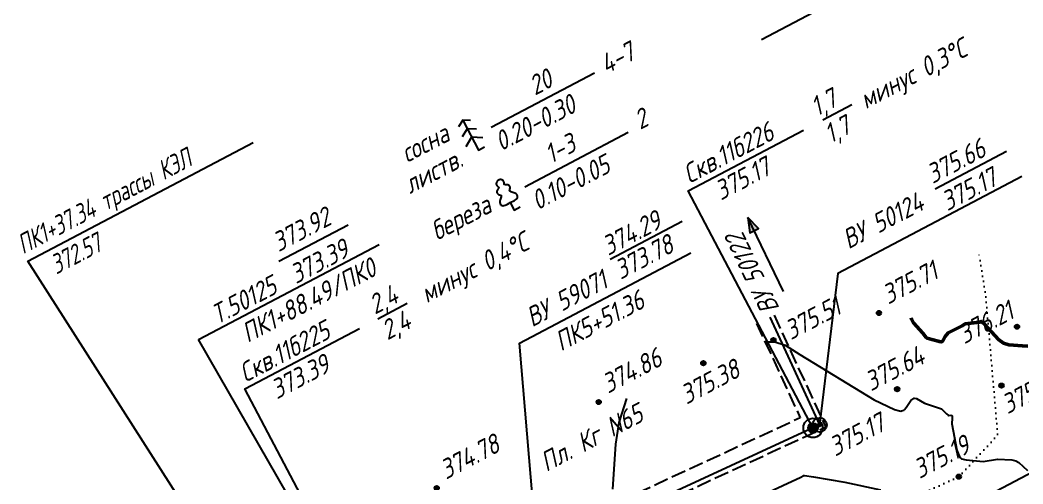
# Model space of a CAD drawing. Extents: x 1519576 to 1520221, y 2185176 to 2185962.
# Drawn here: x 1519584.4 to 1519792.6, y 2185484.9 to 2185581.2 of the extents above; entities that cross this region are included whole.
import ezdxf
from ezdxf.enums import TextEntityAlignment as Align

# ---------------------------------------------------------------- set-up
doc = ezdxf.new("R2010")
doc.units = 0
doc.linetypes.add('ИИDash_30_10', pattern=[4, 3, -1])
doc.linetypes.add('ИИDot', pattern=[1, 0, -1])
for name, color, linetype, lineweight in [('ИИ_ГЕОПУНКТ_025', 7, 'Continuous', 25), ('ИИ_КОНТУР_025', 7, 'ИИDot', 25), ('ИИ_ОТМЕТКА_025', 7, 'Continuous', 25), ('ИИ_ПИКЕТАЖ_025', 7, 'Continuous', 25), ('ИИ_ПЛОЩАДКА_025', 7, 'Continuous', 25), ('ИИ_РЕЛЬЕФ_025', 34, 'Continuous', 25), ('ИИ_РЕЛЬЕФ_050', 34, 'Continuous', 50), ('ИИ_СКВАЖИНА_025', 7, 'Continuous', 25), ('ИИ_ТЕКСТ_025', 7, 'Continuous', 25), ('ИИ_ТРАССА_АД_025', 1, 'Continuous', 25), ('ИИ_УГОДЬЯ_025', 7, 'Continuous', 25)]:
    doc.layers.add(name, color=color, linetype=linetype, lineweight=lineweight)
doc.styles.add('VNIPISIMPLEXCUR', font='simplex.shx', dxfattribs={"width": 0.8, "oblique": 15})

# ---------------------------------------------------------------- blocks, each defined once
blk = doc.blocks.new('PICKET')
at = {"color": 0, "linetype": 'Continuous', "lineweight": 25}
for p, q in [((-0.2299999999999898, 0), (0.2299999999999898, 0)), ((0, 0.2299999999999898), (0, -0.2299999999999898))]:
    blk.add_line(p, q, dxfattribs=at)
blk.add_circle((0, 0), 0.23, dxfattribs=at)
at = {"color": 0, "linetype": 'Continuous', "style": 'VNIPISIMPLEXCUR', "oblique": 15, "width": 0.8}
blk.add_attdef('OTMETKA', (1.25, 0.3000000000000114), '', height=2, dxfattribs=at)
at = {"color": 8, "linetype": 'Continuous', "style": 'VNIPISIMPLEXCUR', "oblique": 15, "width": 0.8, "flags": 1}
blk.add_attdef('NOMER', (1.25, -2.699999999999989), '', height=2, dxfattribs=at)
blk = doc.blocks.new('ИИ050052Р')
at = {"linetype": 'Continuous', "lineweight": 25}
h = blk.add_hatch(color=0, dxfattribs=at)
edge = h.paths.add_edge_path()
edge.add_arc((0, 0), 0.15, 0, 360)
at = {"color": 0, "linetype": 'Continuous', "lineweight": 25}
for radius in [0.75, 0.15]:
    blk.add_circle((0, 0), radius, dxfattribs=at)
at = {"color": 0, "linetype": 'Continuous', "style": 'VNIPISIMPLEXCUR', "oblique": 15, "width": 0.8}
for tag, p in [('CENTRE', (1.449999999999999, 0.6999999999999993)), ('HEIGHT', (1.449999999999999, -2.699999999999999))]:
    blk.add_attdef(tag, p, '', height=2, dxfattribs=at)
for tag, p in [('NUMBER', (-2, -1)), ('STATIONING', (-2, -4.399999999999999)), ('ALPHA', (-2, -7.799999999999999))]:
    blk.add_attdef(tag, text='', height=2, dxfattribs=at).set_placement(p, align=Align.RIGHT)
at = {"color": 253, "linetype": 'Continuous', "style": 'VNIPISIMPLEXCUR', "oblique": 15, "width": 0.8, "flags": 1}
blk.add_attdef('NOTE', text='', height=1.6, dxfattribs=at).set_placement((-2, -10.8), align=Align.RIGHT)
blk = doc.blocks.new('ИИ053672А')
at = {"color": 0, "linetype": 'Continuous'}
for points in [[(0.6999999999999886, 3.095854811567278), (0, 3.5), (-0.6999999999999886, 3.095854811567278)], [(0, 3.5), (0, 0), (0.6999999999999886, 0)], [(0.8499999999999943, 2.009252271188814), (0, 2.5), (-0.8499999999999943, 2.009252271188814)], [(1, 0.9226497308103774), (0, 1.5), (-1, 0.9226497308103774)]]:
    blk.add_lwpolyline(points, dxfattribs=at)
at = {"color": 0, "linetype": 'Continuous', "style": 'VNIPISIMPLEXCUR', "oblique": 15, "width": 0.8}
blk.add_attdef('RACE1', text='', height=2, dxfattribs=at).set_placement((-2, 2.25), align=Align.RIGHT)
blk.add_attdef('HEIGHT', (2, 2.25), '', height=2, dxfattribs=at)
blk.add_attdef('DISTANCE', text='', height=2, dxfattribs=at).set_placement((8.5, 1.75), align=Align.MIDDLE_LEFT)
blk.add_attdef('RACE2', text='', height=2, dxfattribs=at).set_placement((-2, 1.25), align=Align.TOP_RIGHT)
blk.add_attdef('THICKNESS', text='', height=2, dxfattribs=at).set_placement((2, 1.25), align=Align.TOP_LEFT)
blk = doc.blocks.new('ИИ053671А')
at = {"color": 0, "linetype": 'Continuous'}
blk.add_lwpolyline([(2.842170943040401e-14, 0.8750000000000284), (0.1292567822588353, 0.8756080887553992), (0.3415997907392239, 0.8782168807356356), (0.4788083263634064, 0.8823746595689954), (0.6143879060190898, 0.8906418129354279), (0.7262189510025223, 0.9067127492079408), (0.8160750214740347, 0.9396175526892137), (0.9057790326208135, 0.9996045198906813), (0.956422555718234, 1.070600264657173), (0.9827638507509278, 1.151426594254559), (0.991210298844635, 1.231118472896327), (0.9860700220230569, 1.294854392530993), (0.9634831801069481, 1.378953432607318), (0.9323210758931282, 1.445168600270307), (0.8836559673219426, 1.515700676288759), (0.7984563026619469, 1.610387730445467), (0.7187384079974777, 1.692069664750392), (0.6460987342552187, 1.766189593297327), (0.5749493618326937, 1.841836455280827), (0.5363329958647114, 1.889244753246885), (0.5114359620509106, 1.929006643158857), (0.5006366810571876, 1.967097262830549), (0.5039514654429809, 1.991800742639469), (0.5175522263563153, 2.01711514844618), (0.5453744666336036, 2.049165111846548), (0.6077795278907558, 2.115146318508522), (0.6792466809057203, 2.198204465518558), (0.732366692737429, 2.29000879391063), (0.7452896204910644, 2.372132914612564), (0.7362023130651778, 2.443568953883812), (0.7088512864482936, 2.515301334592777), (0.671681491046229, 2.575456647107586), (0.6331380926943098, 2.616981879101786), (0.5962542689768782, 2.6459710991723), (0.5477870083770711, 2.677633313849356), (0.4951866275403631, 2.709259718047491), (0.4084005061678795, 2.760079965589028), (0.3632465574419541, 2.789113777764726), (0.3360413181066804, 2.812137531771413), (0.3235261357998525, 2.830795738574494), (0.3210209857300867, 2.845815753700549), (0.3248469687403031, 2.865486526086386), (0.3352447482276375, 2.889736235544291), (0.3532625510467824, 2.927970005041431), (0.3716711113462168, 2.967967027527294), (0.3995007365032279, 3.034010410717542), (0.4131241189407433, 3.103270628392579), (0.4116854763112201, 3.189856887864835), (0.3979666930105736, 3.246864065597094), (0.3627384990570874, 3.319179072215377), (0.3203411401708536, 3.376830963065402), (0.284266874543448, 3.413852693615951), (0.2462006436543902, 3.444124517134014), (0.1813920728796461, 3.475881346327668), (0.1252735239908702, 3.489262622025706), (0.0703465353793149, 3.496363185705718), (0, 3.5), (-0.0703465353793149, 3.496363185705718), (-0.1252735239908702, 3.489262622025706), (-0.1813920728796461, 3.475881346327668), (-0.2462006436543902, 3.444124517134014), (-0.284266874543448, 3.413852693615951), (-0.3203411401708536, 3.376830963065402), (-0.3627384990570874, 3.319179072215377), (-0.3979666930105736, 3.246864065597094), (-0.4116854763112201, 3.189856887864835), (-0.4131241189407433, 3.103270628392579), (-0.3995007365032279, 3.034010410717542), (-0.3716711113462168, 2.967967027527294), (-0.3532625510467824, 2.927970005041431), (-0.3352447482276375, 2.889736235544291), (-0.3248469687403031, 2.865486526086386), (-0.3210209857300867, 2.845815753700549), (-0.3235261357998525, 2.830795738574494), (-0.3360413181066804, 2.812137531771413), (-0.3632465574419541, 2.789113777764726), (-0.4084005061678795, 2.760079965589028), (-0.4951866275403631, 2.709259718047491), (-0.5477870083770711, 2.677633313849356), (-0.5962542689768782, 2.6459710991723), (-0.6331380926943098, 2.616981879101786), (-0.671681491046229, 2.575456647107586), (-0.7088512864482936, 2.515301334592777), (-0.7362023130651778, 2.443568953883812), (-0.7452896204910644, 2.372132914612564), (-0.732366692737429, 2.29000879391063), (-0.6792466809057203, 2.198204465518558), (-0.6077795278907558, 2.115146318508522), (-0.5453744666336036, 2.049165111846548), (-0.5175522263563153, 2.01711514844618), (-0.5039514654429809, 1.991800742639469), (-0.5006366810571876, 1.967097262830549), (-0.5114359620509106, 1.929006643158857), (-0.5363329958647114, 1.889244753246885), (-0.5749493618326937, 1.841836455280827), (-0.6460987342552187, 1.766189593297327), (-0.7187384079974777, 1.692069664750392), (-0.7984563026619469, 1.610387730445467), (-0.8836559673219426, 1.515700676288759), (-0.9323210758931282, 1.445168600270307), (-0.9634831801069481, 1.378953432607318), (-0.9860700220230569, 1.294854392530993), (-0.991210298844635, 1.231118472896327), (-0.9827638507509278, 1.151426594254559), (-0.956422555718234, 1.070600264657173), (-0.9057790326208135, 0.9996045198906813), (-0.8160750214740347, 0.9396175526892137), (-0.7262189510025223, 0.9067127492079408), (-0.6143879060190898, 0.8906418129354279), (-0.4788083263634064, 0.8823746595689954), (-0.3415997907392239, 0.8782168807356356), (-0.1292567822588353, 0.8756080887553992)], close=True, dxfattribs=at)
blk.add_lwpolyline([(0, 0.8750000000000284), (0, 0), (0.6999999999999886, 0)], dxfattribs=at)
at = {"color": 0, "linetype": 'Continuous', "style": 'VNIPISIMPLEXCUR', "oblique": 15, "width": 0.8}
blk.add_attdef('RACE1', text='', height=2, dxfattribs=at).set_placement((-2, 2.25), align=Align.RIGHT)
blk.add_attdef('HEIGHT', (2, 2.25), '', height=2, dxfattribs=at)
blk.add_attdef('DISTANCE', text='', height=2, dxfattribs=at).set_placement((8.5, 1.75), align=Align.MIDDLE_LEFT)
blk.add_attdef('RACE2', text='', height=2, dxfattribs=at).set_placement((-2, 1.25), align=Align.TOP_RIGHT)
blk.add_attdef('THICKNESS', text='', height=2, dxfattribs=at).set_placement((2, 1.25), align=Align.TOP_LEFT)
blk = doc.blocks.new('ИИ25001')
at = {"linetype": 'Continuous'}
h = blk.add_hatch(color=0, dxfattribs=at)
edge = h.paths.add_edge_path()
edge.add_arc((0, 0), 0.5, 0, 360)
at = {"color": 0, "linetype": 'Continuous'}
for radius in [1, 0.5]:
    blk.add_circle((0, 0), radius, dxfattribs=at)
at = {"color": 0, "style": 'VNIPISIMPLEXCUR', "oblique": 15, "width": 0.8}
for tag, p in [('NUMBER', (2, 0.6999999999999887)), ('STS', (14.21830956713089, 0.6999999999999887)), ('EGWL', (38.31670607307356, 0.6999999999999887)), ('TFS', (19.07851403860371, -1)), ('HEIGHT', (2, -2.699999999999988)), ('FS', (14.21830956713089, -2.700000000000002)), ('AGWL', (36.59421987173639, -2.700000000000002))]:
    blk.add_attdef(tag, p, '', height=2, dxfattribs=at)
at = {"color": 253, "style": 'VNIPISIMPLEXCUR', "oblique": 15, "width": 0.8, "flags": 1}
for tag, p in [('DATE', (-2.5, -0.8000000000000113)), ('NOTE1', (-2.5, -3.200000000000017)), ('NOTE2', (-2.5, -5.600000000000022))]:
    blk.add_attdef(tag, text='', height=1.6, dxfattribs=at).set_placement(p, align=Align.RIGHT)
blk = doc.blocks.new('ИИ15008')
at = {"linetype": 'Continuous', "lineweight": 25}
blk.add_hatch(color=0, dxfattribs=at).paths.add_polyline_path([(0, 0), (1.5, -0.5000000000000002), (1.5, 0.4999999999999998)])
at = {"color": 0, "linetype": 'Continuous', "lineweight": 25}
blk.add_lwpolyline([(0, 0), (1.5, -0.5000000000000002), (1.5, 0.4999999999999998)], close=True, dxfattribs=at)
blk.add_lwpolyline([(8.5, -9.992007221626409e-16), (0, 0)], dxfattribs=at)
blk = doc.blocks.new('*U27')
at = {"color": 0, "linetype": 'ByBlock', "lineweight": -2}
for points in [[(-1.27523372416417, 35.22596432642832), (19.93932483142105, 35.22596432642832)], [(0, 0), (-1.27523372416417, 35.22596432642832)]]:
    blk.add_lwpolyline(points, dxfattribs=at)
blk = doc.blocks.new('*U38')
at = {"color": 0, "linetype": 'ByBlock', "lineweight": -2}
for points in [[(-12.89187211707684, 33.39100948478967), (-66.98123116822441, 33.39100948478967)], [(-12.89187211707684, 25.39100948478966), (-12.89187211707684, 33.39100948478966)], [(-12.89187211707684, 29.39100948478967), (-66.98123116822441, 29.39100948478967)], [(-12.89187211707684, 25.39100948478966), (-66.98123116822441, 25.39100948478966)], [(0, 0), (-12.89187211707684, 25.39100948478966)]]:
    blk.add_lwpolyline(points, dxfattribs=at)
blk = doc.blocks.new('ИИ15002')
at = {"linetype": 'Continuous', "lineweight": 25}
h = blk.add_hatch(color=0, dxfattribs=at)
edge = h.paths.add_edge_path()
edge.add_arc((0, 0), 0.3, 0, 360)
at = {"color": 0, "linetype": 'Continuous', "lineweight": 25}
blk.add_circle((0, 0), 0.3, dxfattribs=at)
at = {"color": 0, "linetype": 'Continuous', "style": 'VNIPISIMPLEXCUR', "oblique": 15, "width": 0.8}
blk.add_attdef('STATIONING', (1, 1.3), '', height=2, rotation=90, dxfattribs=at)
at = {"color": 7, "linetype": 'Continuous', "style": 'VNIPISIMPLEXCUR', "oblique": 15, "width": 0.8}
blk.add_attdef('HEIGHT', text='', height=2, dxfattribs=at).set_placement((0, -1.3), align=Align.TOP_CENTER)

msp = doc.modelspace()

# ---------------------------------------------------------------- linework, layer by layer
at = {"layer": 'ИИ_ГЕОПУНКТ_025'}
for points in [[(1519774.371607127, 2185546.191047451), (1519789.199556775, 2185554.003752016)], [(1519792.359480535, 2185548.737600493), (1519754.177369167, 2185528.619811931), (1519750.34, 2185497.14)], [(1519706.866641176, 2185531.580148796), (1519721.850908648, 2185539.475215725)], [(1519638.075872381, 2185531.134698794), (1519652.491950498, 2185538.730392198)]]:
    msp.add_lwpolyline(points, dxfattribs=at)
at = {"layer": 'ИИ_ГЕОПУНКТ_025', "elevation": 373.78}
msp.add_lwpolyline([(1519694.800000001, 2185434.73), (1519688.054856828, 2185514.155916501), (1519723.602338084, 2185532.885543705)], dxfattribs=at)
at = {"layer": 'ИИ_КОНТУР_025', "elevation": 370.72, "flags": 128}
msp.add_lwpolyline([(1519639.251255245, 2185421.260156659), (1519655.243530729, 2185429.733882477), (1519673.75186655, 2185439.480677084), (1519688.958436694, 2185443.239070953), (1519704.263012063, 2185454.14875806), (1519722.867837252, 2185462.662187433), (1519739.644640784, 2185468.314351907), (1519779.26668405, 2185486.390429674), (1519787.343564, 2185495.05182029), (1519784.85, 2185524.01), (1519783.405533949, 2185532.932806968)], dxfattribs=at)
at = {"layer": 'ИИ_ПИКЕТАЖ_025', "elevation": 372.57}
msp.add_lwpolyline([(1519659.39337194, 2185416.07429249), (1519585.94682576, 2185531.138300829), (1519632.773837696, 2185555.81100465)], dxfattribs=at)
at = {"layer": 'ИИ_ПЛОЩАДКА_025'}
msp.add_lwpolyline([(1519739.998443869, 2185519.489883213), (1519750.34, 2185497.14), (1519656.51, 2185453.73), (1519628.883710206, 2185440.940530135)], dxfattribs=at)
at = {"layer": 'ИИ_РЕЛЬЕФ_025'}
for points, elevation in [([(1519739.660443754, 2185514.391413307), (1519741.0772561, 2185514.390204975), (1519743.191553697, 2185513.731222634), (1519746.293845347, 2185511.7438479), (1519761.669772815, 2185502.357729632), (1519765.911432602, 2185500.324743201), (1519766.920635351, 2185500.068207229), (1519767.215520748, 2185500.033272558), (1519767.401335309, 2185500.066767446), (1519767.854017102, 2185500.235607223), (1519768.003581793, 2185500.350843336), (1519768.311734127, 2185500.743250439), (1519769.276454922, 2185502.200398201), (1519769.817822297, 2185502.581578017), (1519769.985114598, 2185502.669112264), (1519770.100411998, 2185502.68999496), (1519770.512086739, 2185502.651103789), (1519772.144242442, 2185501.685165215), (1519775.6666092, 2185500.488818075), (1519776.734029706, 2185499.454656189), (1519777.064547797, 2185499.188694181), (1519777.214858904, 2185499.126495551), (1519777.639372724, 2185499.177922313), (1519777.794, 2185499.1274), (1519777.856567711, 2185499.017987807), (1519777.882867279, 2185498.5672313), (1519777.836197425, 2185497.3438399), (1519778.86996594, 2185491.935732872), (1519779.466820773, 2185490.406823664), (1519779.819398626, 2185490.118119406), (1519780.795721942, 2185489.882624673), (1519784.304965481, 2185489.565710154), (1519787.278261245, 2185490.041359749), (1519790.274047621, 2185489.863233458), (1519791.108921875, 2185489.678498033), (1519791.711517632, 2185489.333874795), (1519793.518876487, 2185487.690955091)], 375.5), ([(1519710.304150193, 2185502.59754086), (1519708.6812488, 2185497.67936146), (1519707.973137522, 2185493.11646043), (1519707.336524559, 2185483.810397132)], 375), ([(1519738.976408049, 2185482.814308057), (1519746.477801131, 2185486.278540313), (1519746.922566103, 2185486.560154897), (1519747.054181265, 2185486.632829892), (1519747.240510613, 2185486.62764139), (1519749.103645722, 2185486.362199644), (1519755.601977831, 2185485.283790954), (1519763.002851589, 2185483.673762013)], 375)]:
    msp.add_lwpolyline(points, dxfattribs=dict(at, elevation=elevation))
at = {"layer": 'ИИ_РЕЛЬЕФ_050', "elevation": 376}
msp.add_lwpolyline([(1519769.377758218, 2185519.371058702), (1519769.46256162, 2185519.132541189), (1519769.887854322, 2185518.352497462), (1519771.77546429, 2185516.184052598), (1519772.506829268, 2185515.310685366), (1519772.725951663, 2185515.133882417), (1519773.693027389, 2185514.865454382), (1519775.232508728, 2185514.441577169), (1519775.585169303, 2185514.418083617), (1519775.685713461, 2185514.424970618), (1519775.746181076, 2185514.448535916), (1519775.930218583, 2185514.584668069), (1519776.442082464, 2185515.499655712), (1519777.036257895, 2185516.2899), (1519779.985395568, 2185517.71085492), (1519780.613307007, 2185518.111893849), (1519783.594052614, 2185518.479251857), (1519783.888477454, 2185518.60023535), (1519783.976890556, 2185518.592711667), (1519784.118456155, 2185518.502462947), (1519784.554255557, 2185518.105465244), (1519787.537118458, 2185514.880298617), (1519788.543706131, 2185514.138862886), (1519789.624968281, 2185513.807062167), (1519792.462941798, 2185513.536075178), (1519793.593495321, 2185513.503390526)], dxfattribs=at)
at = {"layer": 'ИИ_СКВАЖИНА_025', "flags": 128}
for points in [[(1519751.068612038, 2185560.508585191), (1519757.049794869, 2185563.660013104)], [(1519748.98792411, 2185496.521139021), (1519723.051484963, 2185545.746629437), (1519747.015966973, 2185558.373285345)], [(1519658.651794506, 2185519.205880527), (1519664.76128304, 2185522.424911485)], [(1519657.551792198, 2185454.317899742), (1519631.030876892, 2185504.652683741), (1519654.825019286, 2185517.189589337)]]:
    msp.add_lwpolyline(points, dxfattribs=at)
at = {"layer": 'ИИ_ТРАССА_АД_025'}
msp.add_lwpolyline([(1519865.248912866, 2185524.584856532), (1519694.800000001, 2185434.73)], dxfattribs=at)
at = {"layer": 'ИИ_УГОДЬЯ_025'}
for points in [[(1519682.15446659, 2185558.958250992), (1519703.633570832, 2185570.275385172)], [(1519689.16237466, 2185546.618995903), (1519710.641478901, 2185557.936130082)]]:
    msp.add_lwpolyline(points, dxfattribs=at)
at = {"layer": 'ИИ_УГОДЬЯ_025', "linetype": 'ИИDash_30_10', "flags": 128}
for points in [[(1519740.9070457, 2185519.90755406), (1519751.667512721, 2185496.6523323), (1519656.929886069, 2185452.822423177), (1519629.350403047, 2185440.054622297)], [(1519737.272638377, 2185518.236870673), (1519746.357461837, 2185498.6030031), (1519655.250341793, 2185456.452730468), (1519627.483631682, 2185443.598253651)]]:
    msp.add_lwpolyline(points, dxfattribs=at)

# ---------------------------------------------------------------- block references
at = {"layer": 'ИИ_ГЕОПУНКТ_025', "xscale": 2, "yscale": 2, "zscale": 2}
for name, p, rotation in [('*U38', (1519880.469, 2185594.637999997), 27.78431639694339), ('*U27', (1519656.51, 2185453.73), 27.78444444444445)]:
    msp.add_blockref(name, p, dxfattribs=dict(at, rotation=rotation))
at = {"layer": 'ИИ_ГЕОПУНКТ_025'}
ref = msp.add_blockref('ИИ050052Р', (1519750.34, 2185497.14, 375.17), dxfattribs=dict(at, xscale=2, yscale=2, zscale=2, rotation=27.78444444444445))
ref.add_attrib('NUMBER', 'ВУ 50124', dxfattribs={"layer": '0', "color": 0, "linetype": 'Continuous', "height": 4, "rotation": 27.78444444232899, "style": 'VNIPISIMPLEXCUR', "oblique": 14.99999999999995, "width": 0.8}).set_placement((1519772.37092655, 2185542.023355328, 375.17), align=Align.RIGHT)
ref.add_attrib('CENTRE', '375.66', (1519773.81570555, 2185547.132454784, 375.17), dxfattribs={"layer": '0', "color": 0, "linetype": 'Continuous', "height": 4, "rotation": 27.78444444232899, "style": 'VNIPISIMPLEXCUR', "oblique": 14.99999999999995, "width": 0.8})
ref.add_attrib('HEIGHT', '375.17', (1519776.873856719, 2185541.468276031, 375.17), dxfattribs={"layer": '0', "color": 0, "linetype": 'Continuous', "height": 4, "rotation": 27.78444444232899, "style": 'VNIPISIMPLEXCUR', "oblique": 14.99999999999995, "width": 0.8})
ref = msp.add_blockref('ИИ050052Р', (1519656.51, 2185453.73, 373.39), dxfattribs=dict(at, xscale=2, yscale=2, zscale=2, rotation=27.78444444444445))
ref.add_attrib('NUMBER', 'Т.50125', dxfattribs={"layer": '0', "color": 0, "linetype": 'Continuous', "height": 4, "rotation": 27.78444444232899, "style": 'VNIPISIMPLEXCUR', "oblique": 14.99999999999995, "width": 0.8}).set_placement((1519638.073819386, 2185524.659575044), align=Align.RIGHT)
ref.add_attrib('CENTRE', '373.92', (1519637.998454059, 2185532.958674899, 373.39), dxfattribs={"layer": '0', "color": 0, "linetype": 'Continuous', "height": 4, "rotation": 27.78444444232899, "style": 'VNIPISIMPLEXCUR', "oblique": 14.99999999999995, "width": 0.8})
ref.add_attrib('HEIGHT', '373.39', (1519641.638860329, 2185526.331960483, 373.39), dxfattribs={"layer": '0', "color": 0, "linetype": 'Continuous', "height": 4, "rotation": 27.78444444232899, "style": 'VNIPISIMPLEXCUR', "oblique": 14.99999999999995, "width": 0.8})
ref.add_attrib('STATIONING', 'ПК1+88.49/ПК0', dxfattribs={"layer": '0', "color": 0, "linetype": 'Continuous', "height": 4, "rotation": 27.78444444232899, "style": 'VNIPISIMPLEXCUR', "oblique": 14.99999999999995, "width": 0.8}).set_placement((1519658.69955196, 2185528.37306169), align=Align.RIGHT)
ref = msp.add_blockref('ИИ050052Р', (1519694.800000001, 2185434.73, 373.78), dxfattribs=dict(at, xscale=2, yscale=2, zscale=2, rotation=27.78444444444445))
ref.add_attrib('NUMBER', 'ВУ 59071', dxfattribs={"layer": '0', "color": 0, "linetype": 'Continuous', "height": 4, "rotation": 27.78444444539856, "style": 'VNIPISIMPLEXCUR', "oblique": 14.99999999999995, "width": 0.8}).set_placement((1519706.687217924, 2185525.828495358), align=Align.RIGHT)
ref.add_attrib('CENTRE', '374.29', (1519706.444169746, 2185532.194262682), dxfattribs={"layer": '0', "color": 0, "linetype": 'Continuous', "height": 4, "rotation": 27.78444444539856, "style": 'VNIPISIMPLEXCUR', "oblique": 14.99999999999995, "width": 0.8})
ref.add_attrib('HEIGHT', '373.78', (1519709.053419417, 2185527.242133392), dxfattribs={"layer": '0', "color": 0, "linetype": 'Continuous', "height": 4, "rotation": 27.78444444539856, "style": 'VNIPISIMPLEXCUR', "oblique": 14.99999999999995, "width": 0.8})
ref.add_attrib('STATIONING', 'ПК5+51.36', dxfattribs={"layer": '0', "color": 0, "linetype": 'Continuous', "height": 4, "rotation": 27.78444444539856, "style": 'VNIPISIMPLEXCUR', "oblique": 14.99999999999995, "width": 0.8}).set_placement((1519714.395356305, 2185521.678542119), align=Align.RIGHT)
at = {"layer": 'ИИ_ОТМЕТКА_025', "xscale": 2, "yscale": 2, "zscale": 2, "rotation": 27.78444444444445}
for p, values in [((1519762.67843951, 2185520.38758607, 375.71), {'OTMETKA': '375.71'}), ((1519704.502170617, 2185501.885936476, 374.86), {'OTMETKA': '374.86'}), ((1519670.869022377, 2185484.033770237, 374.78), {'OTMETKA': '374.78'})]:
    msp.add_blockref('PICKET', p, dxfattribs=at).add_auto_attribs(values)
at = {"layer": 'ИИ_ОТМЕТКА_025'}
ref = msp.add_blockref('PICKET', (1519740.78, 2185514.76, 375.51), dxfattribs=dict(at, xscale=2, yscale=2, zscale=2, rotation=27.78444444444445))
ref.add_attrib('OTMETKA', '375.51', (1519744.365571635, 2185514.684855822, 375.51), dxfattribs={"layer": '0', "color": 0, "linetype": 'Continuous', "height": 4, "rotation": 27.78444444232899, "style": 'VNIPISIMPLEXCUR', "oblique": 14.99999999999995, "width": 0.8})
ref = msp.add_blockref('PICKET', (1519791.35, 2185517.5399, 376.21), dxfattribs=dict(at, xscale=2, yscale=2, zscale=2, rotation=27.78444444444445))
ref.add_attrib('OTMETKA', '376.21', (1519780.401334845, 2185513.841297796, 376.21), dxfattribs={"layer": '0', "color": 0, "linetype": 'Continuous', "height": 4.000000000000002, "rotation": 27.78444444539848, "style": 'VNIPISIMPLEXCUR', "oblique": 14.99999999999995, "width": 0.7999999999999993})
ref = msp.add_blockref('PICKET', (1519766.476343131, 2185504.571311917, 375.64), dxfattribs=dict(at, xscale=2, yscale=2, zscale=2, rotation=27.78444444444445))
ref.add_attrib('OTMETKA', '375.64', (1519761.010710849, 2185504.036400489, 375.64), dxfattribs={"layer": '0', "color": 0, "linetype": 'Continuous', "height": 4.000000000000001, "rotation": 27.78444442702889, "style": 'VNIPISIMPLEXCUR', "oblique": 14.99999999999995, "width": 0.7999999999999998})
ref = msp.add_blockref('PICKET', (1519726.225768832, 2185509.968373027, 375.38), dxfattribs=dict(at, xscale=2, yscale=2, zscale=2, rotation=27.78444444444445))
ref.add_attrib('OTMETKA', '375.38', (1519722.721891833, 2185501.295839317, 375.38), dxfattribs={"layer": '0', "color": 0, "linetype": 'Continuous', "height": 4.000000000000001, "rotation": 27.78444442702889, "style": 'VNIPISIMPLEXCUR', "oblique": 14.99999999999995, "width": 0.7999999999999998})
ref = msp.add_blockref('PICKET', (1519788.13, 2185505.3199, 375.53), dxfattribs=dict(at, xscale=2, yscale=2, zscale=2, rotation=27.78444444444445))
ref.add_attrib('OTMETKA', '375.53', (1519789.391809058, 2185499.307221096, 375.53), dxfattribs={"layer": '0', "color": 0, "linetype": 'Continuous', "height": 4.000000000000002, "rotation": 27.78444444539848, "style": 'VNIPISIMPLEXCUR', "oblique": 14.99999999999995, "width": 0.7999999999999993})
ref = msp.add_blockref('PICKET', (1519748.98792411, 2185496.521139021, 375.17), dxfattribs=dict(at, xscale=2, yscale=2, zscale=2, rotation=27.78444444444445))
ref.add_attrib('OTMETKA', '375.17', (1519753.589784636, 2185490.508903114, 376.17), dxfattribs={"layer": '0', "color": 0, "linetype": 'Continuous', "height": 4, "rotation": 27.78444444232899, "style": 'VNIPISIMPLEXCUR', "oblique": 14.99999999999995, "width": 0.8})
ref = msp.add_blockref('PICKET', (1519779.26668405, 2185486.390429673, 375.19), dxfattribs=dict(at, xscale=2, yscale=2, zscale=2, rotation=27.78444444444445))
ref.add_attrib('OTMETKA', '375.19', (1519771.103772767, 2185485.865102755, 375.19), dxfattribs={"layer": '0', "color": 0, "linetype": 'Continuous', "height": 4.000000000000001, "rotation": 27.78444442702889, "style": 'VNIPISIMPLEXCUR', "oblique": 14.99999999999995, "width": 0.7999999999999998})
at = {"layer": 'ИИ_ПИКЕТАЖ_025'}
ref = msp.add_blockref('ИИ15002', (1519659.39337194, 2185416.07429249, 372.57), dxfattribs=dict(at, xscale=2, yscale=2, zscale=2, rotation=27.78444444444445))
ref.add_attrib('STATIONING', 'ПК1+37.34 трассы КЭЛ', (1519584.980588965, 2185532.514426228), dxfattribs={"layer": '0', "color": 0, "linetype": 'Continuous', "height": 4.000000000000002, "rotation": 27.78444444834911, "style": 'VNIPISIMPLEXCUR', "oblique": 15.00000000000003, "width": 0.7})
ref.add_attrib('HEIGHT', '372.57', dxfattribs={"layer": '0', "color": 7, "linetype": 'Continuous', "height": 4.000000000000002, "rotation": 27.78444444834911, "style": 'VNIPISIMPLEXCUR', "oblique": 15.00000000000003, "width": 0.7}).set_placement((1519594.925748476, 2185534.441943993), align=Align.TOP_CENTER)
at = {"layer": 'ИИ_СКВАЖИНА_025'}
ref = msp.add_blockref('ИИ25001', (1519748.98792411, 2185496.521139021, 375.17), dxfattribs=dict(at, xscale=2, yscale=2, zscale=2, rotation=27.78444444444445))
ref.add_attrib('NUMBER', 'Скв.11б226', (1519723.283356756, 2185547.150884877, 363.43), dxfattribs={"layer": '0', "color": 0, "height": 3.999999999999998, "rotation": 27.78444444419292, "style": 'VNIPISIMPLEXCUR', "oblique": 14.99999999999995, "width": 0.8000000000000004})
ref.add_attrib('HEIGHT', '375.17', (1519729.847801757, 2185543.679363598, 363.43), dxfattribs={"layer": '0', "color": 0, "height": 3.999999999999998, "rotation": 27.78444444419292, "style": 'VNIPISIMPLEXCUR', "oblique": 14.99999999999995, "width": 0.8000000000000004})
ref.add_attrib('STS', '1,7', (1519749.779930735, 2185561.120946804, 363.43), dxfattribs={"layer": '0', "color": 0, "height": 3.999999999999998, "rotation": 27.78444444419292, "style": 'VNIPISIMPLEXCUR', "oblique": 14.99999999999995, "width": 0.8000000000000004})
ref.add_attrib('FS', '1,7', (1519752.606446597, 2185555.522480839, 363.43), dxfattribs={"layer": '0', "color": 0, "height": 3.999999999999998, "rotation": 27.78444444419292, "style": 'VNIPISIMPLEXCUR', "oblique": 14.99999999999995, "width": 0.8000000000000004})
ref.add_attrib('TFS', 'минус 0,3%%DC', (1519759.945377966, 2185562.667033761, 363.43), dxfattribs={"layer": '0', "color": 0, "height": 3.999999999999998, "rotation": 27.78444444419292, "style": 'VNIPISIMPLEXCUR', "oblique": 14.99999999999995, "width": 0.8000000000000004})
ref = msp.add_blockref('ИИ25001', (1519657.551792197, 2185454.317899742, 373.39), dxfattribs=dict(at, xscale=2, yscale=2, zscale=2, rotation=27.78444444444445))
ref.add_attrib('NUMBER', 'Скв.11б225', (1519631.123845415, 2185505.858114626, 367.21), dxfattribs={"layer": '0', "color": 0, "height": 3.999999999999998, "rotation": 27.78444444419292, "style": 'VNIPISIMPLEXCUR', "oblique": 14.99999999999995, "width": 0.8000000000000004})
ref.add_attrib('HEIGHT', '373.39', (1519637.664408589, 2185502.386719545, 367.21), dxfattribs={"layer": '0', "color": 0, "height": 3.999999999999998, "rotation": 27.78444444419292, "style": 'VNIPISIMPLEXCUR', "oblique": 14.99999999999995, "width": 0.8000000000000004})
ref.add_attrib('STS', '2,4', (1519658.011945355, 2185519.996804864, 374.61), dxfattribs={"layer": '0', "color": 0, "height": 3.999999999999998, "rotation": 27.78444444419292, "style": 'VNIPISIMPLEXCUR', "oblique": 14.99999999999995, "width": 0.8000000000000004})
ref.add_attrib('FS', '2,4', (1519660.61989434, 2185514.669650663, 367.21), dxfattribs={"layer": '0', "color": 0, "height": 3.999999999999998, "rotation": 27.78444444419292, "style": 'VNIPISIMPLEXCUR', "oblique": 14.99999999999995, "width": 0.8000000000000004})
ref.add_attrib('TFS', 'минус 0,4%%DC', (1519668.781548331, 2185522.378280005, 367.21), dxfattribs={"layer": '0', "color": 0, "height": 3.999999999999998, "rotation": 27.78444444419292, "style": 'VNIPISIMPLEXCUR', "oblique": 14.99999999999995, "width": 0.8000000000000004})
at = {"layer": 'ИИ_ТЕКСТ_025', "xscale": 1.999999999999999, "yscale": 1.999999999999999, "zscale": 1.999999999999999, "rotation": 295.7655889239034}
msp.add_blockref('ИИ15008', (1519735.45958036, 2185540.189780273), dxfattribs=at)
at = {"layer": 'ИИ_УГОДЬЯ_025'}
ref = msp.add_blockref('ИИ053672А', (1519679.519448184, 2185554.222484436), dxfattribs=dict(at, xscale=2, yscale=2, zscale=2, rotation=27.78444444444445))
ref.add_attrib('RACE1', 'сосна', dxfattribs={"layer": '0', "color": 0, "linetype": 'Continuous', "height": 4, "rotation": 27.78444444523986, "style": 'VNIPISIMPLEXCUR', "oblique": 14.99999999999995, "width": 0.8000000000000002}).set_placement((1519673.882958841, 2185556.339082623), align=Align.RIGHT)
ref.add_attrib('RACE2', 'листв.', dxfattribs={"layer": '0', "color": 0, "linetype": 'Continuous', "height": 4, "rotation": 27.78444444523986, "style": 'VNIPISIMPLEXCUR', "oblique": 14.99999999999995, "width": 0.8000000000000002}).set_placement((1519674.815251767, 2185554.569667494), align=Align.TOP_RIGHT)
ref.add_attrib('HEIGHT', '20', (1519691.233912123, 2185565.481153833), dxfattribs={"layer": '0', "color": 0, "linetype": 'Continuous', "height": 4, "rotation": 27.78444444523986, "style": 'VNIPISIMPLEXCUR', "oblique": 14.99999999999995, "width": 0.8000000000000002})
ref.add_attrib('THICKNESS', '0.20-0.30', dxfattribs={"layer": '0', "color": 0, "linetype": 'Continuous', "height": 4, "rotation": 27.78444444523986, "style": 'VNIPISIMPLEXCUR', "oblique": 14.99999999999995, "width": 0.8000000000000002}).set_placement((1519682.337660824, 2185557.454738555), align=Align.TOP_LEFT)
ref.add_attrib('DISTANCE', '4-7', dxfattribs={"layer": '0', "color": 0, "linetype": 'Continuous', "height": 4, "rotation": 27.78444444523986, "style": 'VNIPISIMPLEXCUR', "oblique": 14.99999999999995, "width": 0.8000000000000002}).set_placement((1519705.140741837, 2185571.678246303), align=Align.MIDDLE_LEFT)
ref = msp.add_blockref('ИИ053671А', (1519686.965423907, 2185541.773108228), dxfattribs=dict(at, xscale=2, yscale=2, zscale=2, rotation=27.78444444444445))
ref.add_attrib('RACE1', 'береза', dxfattribs={"layer": '0', "color": 0, "linetype": 'Continuous', "height": 3.999999999999998, "rotation": 27.78444445052235, "style": 'VNIPISIMPLEXCUR', "oblique": 14.99999999999995, "width": 0.8000000000000003}).set_placement((1519682.590426339, 2185541.495499008), align=Align.RIGHT)
ref.add_attrib('HEIGHT', '1-3', (1519694.563363258, 2185551.297247597), dxfattribs={"layer": '0', "color": 0, "linetype": 'Continuous', "height": 3.999999999999998, "rotation": 27.78444445052235, "style": 'VNIPISIMPLEXCUR', "oblique": 14.99999999999995, "width": 0.8000000000000003})
ref.add_attrib('THICKNESS', '0.10-0.05', dxfattribs={"layer": '0', "color": 0, "linetype": 'Continuous', "height": 3.999999999999998, "rotation": 27.78444445052235, "style": 'VNIPISIMPLEXCUR', "oblique": 14.99999999999995, "width": 0.8000000000000003}).set_placement((1519689.926810615, 2185545.191697939), align=Align.TOP_LEFT)
ref.add_attrib('DISTANCE', '2', dxfattribs={"layer": '0', "color": 0, "linetype": 'Continuous', "height": 3.999999999999998, "rotation": 27.78444445052235, "style": 'VNIPISIMPLEXCUR', "oblique": 14.99999999999995, "width": 0.8000000000000003}).set_placement((1519712.149791853, 2185560.143201042), align=Align.MIDDLE_LEFT)

# ---------------------------------------------------------------- texts
at = {"layer": 'ИИ_ТЕКСТ_025', "style": 'VNIPISIMPLEXCUR', "oblique": 15, "width": 0.8}
for s, rotation, p in [('ВУ 50122', 115.7656631810468, (1519742.131930688, 2185521.345098961)), ('Пл. Кг N65', 27.78444444444445, (1519693.632650887, 2185487.310921652))]:
    msp.add_text(s, height=4, rotation=rotation, dxfattribs=at).set_placement(p)

doc.saveas('drawing.dxf')
